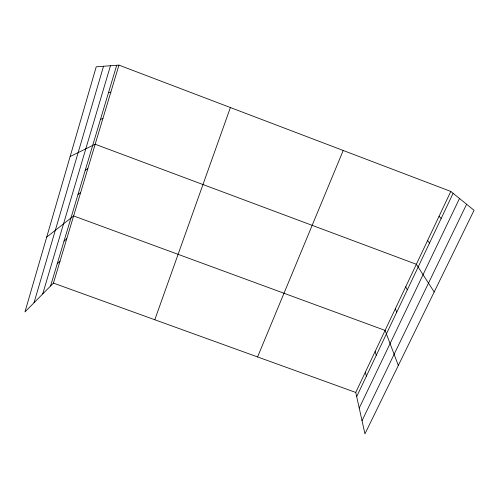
<?xml version="1.0" encoding="UTF-8"?>
<svg xmlns="http://www.w3.org/2000/svg" width="499" height="499" viewBox="0 0 499 499"><rect width="100%" height="100%" fill="white"/><g stroke="black" fill="none" stroke-linecap="round" stroke-linejoin="round"><path stroke-width="0.75" d="M34.019 302.75L103.53 66.255M42.714 293.948L110.466 65.749M50.58 285.977L116.697 65.288M118.949 65.12L96.232 66.797L24.95 311.931L53.43 283.095L118.949 65.12L450.809 191.435L474.05 210.297L364.95 433.881L355.756 392.445L450.809 191.435M154.796 319.759L230.401 107.541M257.578 356.935L343.212 150.48M356.679 396.605L453.111 193.306M359.224 408.07L459.504 198.49M362.031 420.713L466.602 204.247M57.223 263.821L60.017 261.183M64.003 241.185L66.747 238.803M46.706 237.1L73.615 215.936L385.091 330.407L398.327 365.474M78.019 194.392L80.645 192.564M85.267 170.203L87.824 168.668M70.134 156.536L95.166 144.242L416.359 264.283L434.192 291.977M100.499 119.373L102.906 118.488M108.501 92.658L110.834 92.122M53.43 283.095L355.756 392.445M439.058 216.279L441.178 218.456M427.581 240.555L429.527 243.032M405.712 286.8L407.327 289.819M395.289 308.837L396.761 312.106M375.111 351.521L376.29 355.257M365.33 372.198L366.385 376.146"/></g></svg>
